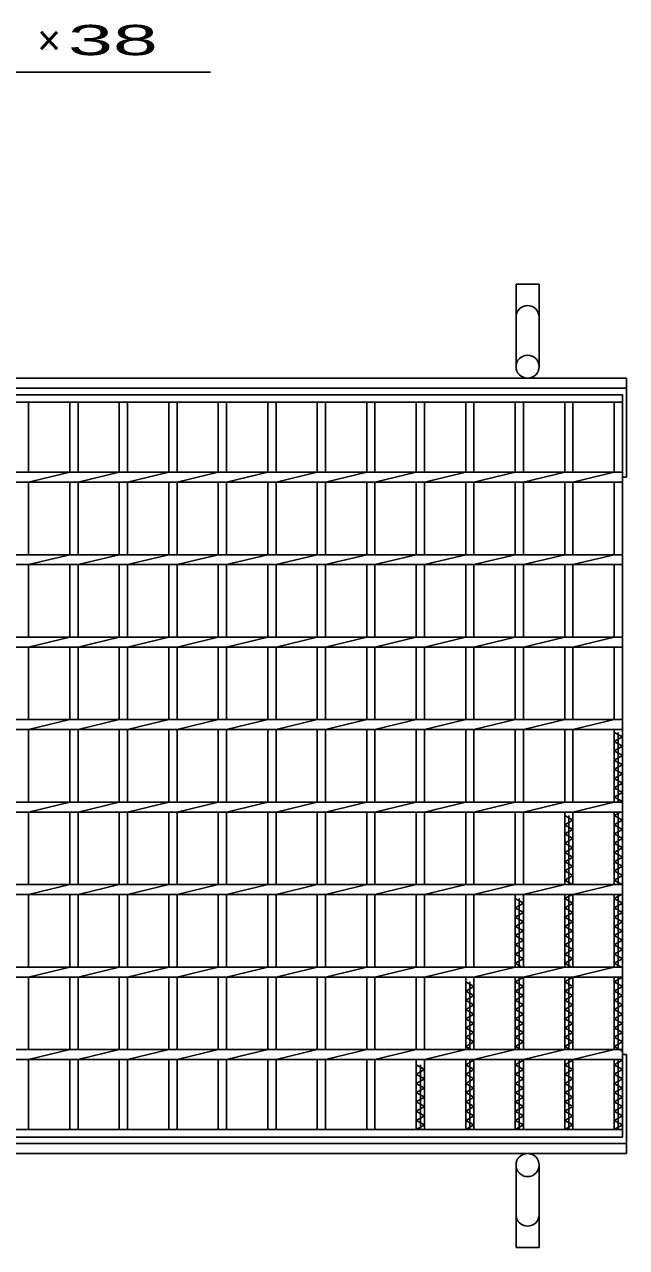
# Model space of a CAD drawing. Units: millimetres, scale not verified. Extents: x -1820 to 1731, y -1282 to 1054.
# Drawn here: x -786 to -422, y -138 to 603 of the extents above; entities that cross this region are included whole.
import ezdxf
from ezdxf.enums import TextEntityAlignment as Align

# ---------------------------------------------------------------- set-up
doc = ezdxf.new("R2010")
doc.units = ezdxf.units.MM
doc.header["$LTSCALE"] = 10
for name, color, linetype, lineweight in [('16', 3, 'Continuous', 25), ('19', 6, 'Continuous', 25), ('22', 4, 'Continuous', 25)]:
    doc.layers.add(name, color=color, linetype=linetype, lineweight=lineweight)
doc.styles.add('ベクトル', font='')
doc.styles.get('ベクトル').set_extended_font_data('ベクトル')

msp = doc.modelspace()

# ---------------------------------------------------------------- linework, layer by layer
at = {"layer": '16'}
for p, q in [((-1419, 379), (-424, 379)), ((-424, 379), (-424, 374.5)), ((-424, 374.5), (-1419, 374.5)), ((-789, 374.5), (-784, 374.5)), ((-784, 332), (-784, 374.5)), ((-759, 332), (-759, 374.5)), ((-759, 374.5), (-754, 374.5)), ((-754, 332), (-754, 374.5)), ((-729, 332), (-729, 374.5)), ((-729, 374.5), (-724, 374.5)), ((-724, 332), (-724, 374.5)), ((-699, 332), (-699, 374.5)), ((-699, 374.5), (-694, 374.5)), ((-694, 332), (-694, 374.5)), ((-669, 332), (-669, 374.5)), ((-669, 374.5), (-664, 374.5)), ((-664, 332), (-664, 374.5)), ((-639, 332), (-639, 374.5)), ((-639, 374.5), (-634, 374.5)), ((-634, 332), (-634, 374.5)), ((-609, 332), (-609, 374.5)), ((-609, 374.5), (-604, 374.5)), ((-604, 332), (-604, 374.5)), ((-579, 332), (-579, 374.5)), ((-579, 374.5), (-574, 374.5)), ((-574, 332), (-574, 374.5)), ((-549, 332), (-549, 374.5)), ((-549, 374.5), (-544, 374.5)), ((-544, 332), (-544, 374.5)), ((-519, 332), (-519, 374.5)), ((-519, 374.5), (-514, 374.5)), ((-514, 332), (-514, 374.5)), ((-489, 332), (-489, 374.5)), ((-489, 374.5), (-484, 374.5)), ((-484, 332), (-484, 374.5)), ((-459, 332), (-459, 374.5)), ((-459, 374.5), (-454, 374.5)), ((-454, 332), (-454, 374.5)), ((-429, 332), (-429, 374.5)), ((-429, 374.5), (-424, 374.5)), ((-424, -66.5), (-424, 374.5)), ((-1419, 332), (-424, 332)), ((-784, 326), (-759, 332)), ((-754, 326), (-729, 332)), ((-724, 326), (-699, 332)), ((-694, 326), (-669, 332)), ((-664, 326), (-639, 332)), ((-634, 326), (-609, 332)), ((-604, 326), (-579, 332)), ((-574, 326), (-549, 332)), ((-544, 326), (-519, 332)), ((-514, 326), (-489, 332)), ((-484, 326), (-459, 332)), ((-454, 326), (-429, 332)), ((-424, 326), (-424, 332)), ((-1419, 326), (-424, 326)), ((-784, 282), (-784, 326)), ((-759, 282), (-759, 326)), ((-754, 282), (-754, 326)), ((-729, 282), (-729, 326)), ((-724, 282), (-724, 326)), ((-699, 282), (-699, 326)), ((-694, 282), (-694, 326)), ((-669, 282), (-669, 326)), ((-664, 282), (-664, 326)), ((-639, 282), (-639, 326)), ((-634, 282), (-634, 326)), ((-609, 282), (-609, 326)), ((-604, 282), (-604, 326)), ((-579, 282), (-579, 326)), ((-574, 282), (-574, 326)), ((-549, 282), (-549, 326)), ((-544, 282), (-544, 326)), ((-519, 282), (-519, 326)), ((-514, 282), (-514, 326)), ((-489, 282), (-489, 326)), ((-484, 282), (-484, 326)), ((-459, 282), (-459, 326)), ((-454, 282), (-454, 326)), ((-429, 282), (-429, 326)), ((-1419, 282), (-424, 282)), ((-784, 276), (-759, 282)), ((-754, 276), (-729, 282)), ((-724, 276), (-699, 282)), ((-694, 276), (-669, 282)), ((-664, 276), (-639, 282)), ((-634, 276), (-609, 282)), ((-604, 276), (-579, 282)), ((-574, 276), (-549, 282)), ((-544, 276), (-519, 282)), ((-514, 276), (-489, 282)), ((-484, 276), (-459, 282)), ((-454, 276), (-429, 282)), ((-424, 276), (-424, 282)), ((-1419, 276), (-424, 276)), ((-784, 232), (-784, 276)), ((-759, 232), (-759, 276)), ((-754, 232), (-754, 276)), ((-729, 232), (-729, 276)), ((-724, 232), (-724, 276)), ((-699, 232), (-699, 276)), ((-694, 232), (-694, 276)), ((-669, 232), (-669, 276)), ((-664, 232), (-664, 276)), ((-639, 232), (-639, 276)), ((-634, 232), (-634, 276)), ((-609, 232), (-609, 276)), ((-604, 232), (-604, 276)), ((-579, 232), (-579, 276)), ((-574, 232), (-574, 276)), ((-549, 232), (-549, 276)), ((-544, 232), (-544, 276)), ((-519, 232), (-519, 276)), ((-514, 232), (-514, 276)), ((-489, 232), (-489, 276)), ((-484, 232), (-484, 276)), ((-459, 232), (-459, 276)), ((-454, 232), (-454, 276)), ((-429, 232), (-429, 276)), ((-1419, 232), (-424, 232)), ((-784, 226), (-759, 232)), ((-754, 226), (-729, 232)), ((-724, 226), (-699, 232)), ((-694, 226), (-669, 232)), ((-664, 226), (-639, 232)), ((-634, 226), (-609, 232)), ((-604, 226), (-579, 232)), ((-574, 226), (-549, 232)), ((-544, 226), (-519, 232)), ((-514, 226), (-489, 232)), ((-484, 226), (-459, 232)), ((-454, 226), (-429, 232)), ((-424, 226), (-424, 232)), ((-1419, 226), (-424, 226)), ((-784, 182), (-784, 226)), ((-759, 182), (-759, 226)), ((-754, 182), (-754, 226)), ((-729, 182), (-729, 226)), ((-724, 182), (-724, 226)), ((-699, 182), (-699, 226)), ((-694, 182), (-694, 226)), ((-669, 182), (-669, 226)), ((-664, 182), (-664, 226)), ((-639, 182), (-639, 226)), ((-634, 182), (-634, 226)), ((-609, 182), (-609, 226)), ((-604, 182), (-604, 226)), ((-579, 182), (-579, 226)), ((-574, 182), (-574, 226)), ((-549, 182), (-549, 226)), ((-544, 182), (-544, 226)), ((-519, 182), (-519, 226)), ((-514, 182), (-514, 226)), ((-489, 182), (-489, 226)), ((-484, 182), (-484, 226)), ((-459, 182), (-459, 226)), ((-454, 182), (-454, 226)), ((-429, 182), (-429, 226)), ((-1419, 182), (-424, 182)), ((-784, 176), (-759, 182)), ((-754, 176), (-729, 182)), ((-724, 176), (-699, 182)), ((-694, 176), (-669, 182)), ((-664, 176), (-639, 182)), ((-634, 176), (-609, 182)), ((-604, 176), (-579, 182)), ((-574, 176), (-549, 182)), ((-544, 176), (-519, 182)), ((-514, 176), (-489, 182)), ((-484, 176), (-459, 182)), ((-454, 176), (-429, 182)), ((-424, 176), (-424, 182)), ((-1419, 176), (-424, 176)), ((-784, 132), (-784, 176)), ((-759, 132), (-759, 176)), ((-754, 132), (-754, 176)), ((-729, 132), (-729, 176)), ((-724, 132), (-724, 176)), ((-699, 132), (-699, 176)), ((-694, 132), (-694, 176)), ((-669, 132), (-669, 176)), ((-664, 132), (-664, 176)), ((-639, 132), (-639, 176)), ((-634, 132), (-634, 176)), ((-609, 132), (-609, 176)), ((-604, 132), (-604, 176)), ((-579, 132), (-579, 176)), ((-574, 132), (-574, 176)), ((-549, 132), (-549, 176)), ((-544, 132), (-544, 176)), ((-519, 132), (-519, 176)), ((-514, 132), (-514, 176)), ((-489, 132), (-489, 176)), ((-484, 132), (-484, 176)), ((-459, 132), (-459, 176)), ((-454, 132), (-454, 176)), ((-429, 132), (-429, 176)), ((-424, 171.5), (-429, 174.3)), ((-429, 168.7), (-424, 171.5)), ((-426.5, 132), (-426.5, 174.3)), ((-424, 165.9), (-429, 168.7)), ((-429, 163.1), (-424, 165.9)), ((-424, 160.3), (-429, 163.1)), ((-429, 157.5), (-424, 160.3)), ((-424, 154.7), (-429, 157.5)), ((-429, 151.9), (-424, 154.7)), ((-424, 149.1), (-429, 151.9)), ((-429, 146.3), (-424, 149.1)), ((-424, 143.5), (-429, 146.3)), ((-429, 140.7), (-424, 143.5)), ((-424, 137.9), (-429, 140.7)), ((-429, 135.1), (-424, 137.9)), ((-424, 132.3), (-429, 135.1)), ((-1419, 132), (-424, 132)), ((-784, 126), (-759, 132)), ((-754, 126), (-729, 132)), ((-724, 126), (-699, 132)), ((-694, 126), (-669, 132)), ((-664, 126), (-639, 132)), ((-634, 126), (-609, 132)), ((-604, 126), (-579, 132)), ((-574, 126), (-549, 132)), ((-544, 126), (-519, 132)), ((-514, 126), (-489, 132)), ((-484, 126), (-459, 132)), ((-454, 126), (-429, 132)), ((-424.54, 132), (-424, 132.3)), ((-424, 126), (-424, 132)), ((-1419, 126), (-424, 126)), ((-784, 82), (-784, 126)), ((-759, 82), (-759, 126)), ((-754, 82), (-754, 126)), ((-729, 82), (-729, 126)), ((-724, 82), (-724, 126)), ((-699, 82), (-699, 126)), ((-694, 82), (-694, 126)), ((-669, 82), (-669, 126)), ((-664, 82), (-664, 126)), ((-639, 82), (-639, 126)), ((-634, 82), (-634, 126)), ((-609, 82), (-609, 126)), ((-604, 82), (-604, 126)), ((-579, 82), (-579, 126)), ((-574, 82), (-574, 126)), ((-549, 82), (-549, 126)), ((-544, 82), (-544, 126)), ((-519, 82), (-519, 126)), ((-514, 82), (-514, 126)), ((-489, 82), (-489, 126)), ((-484, 82), (-484, 126)), ((-459, 82), (-459, 126)), ((-454, 121.1), (-459, 123.9)), ((-459, 118.3), (-454, 121.1)), ((-456.5, 82), (-456.5, 123.9)), ((-454, 82), (-454, 126)), ((-429, 82), (-429, 126)), ((-429, 123.9), (-425.25, 126)), ((-424, 121.1), (-429, 123.9)), ((-429, 118.3), (-424, 121.1)), ((-426.5, 82), (-426.5, 126)), ((-454, 115.5), (-459, 118.3)), ((-459, 112.7), (-454, 115.5)), ((-454, 109.9), (-459, 112.7)), ((-424, 115.5), (-429, 118.3)), ((-429, 112.7), (-424, 115.5)), ((-424, 109.9), (-429, 112.7)), ((-459, 107.1), (-454, 109.9)), ((-454, 104.3), (-459, 107.1)), ((-459, 101.5), (-454, 104.3)), ((-429, 107.1), (-424, 109.9)), ((-424, 104.3), (-429, 107.1)), ((-429, 101.5), (-424, 104.3)), ((-454, 98.7), (-459, 101.5)), ((-459, 95.9), (-454, 98.7)), ((-424, 98.7), (-429, 101.5)), ((-429, 95.9), (-424, 98.7)), ((-454, 93.1), (-459, 95.9)), ((-459, 90.3), (-454, 93.1)), ((-454, 87.5), (-459, 90.3)), ((-424, 93.1), (-429, 95.9)), ((-429, 90.3), (-424, 93.1)), ((-424, 87.5), (-429, 90.3)), ((-1419, 82), (-424, 82)), ((-784, 76), (-759, 82)), ((-754, 76), (-729, 82)), ((-724, 76), (-699, 82)), ((-694, 76), (-669, 82)), ((-664, 76), (-639, 82)), ((-634, 76), (-609, 82)), ((-604, 76), (-579, 82)), ((-574, 76), (-549, 82)), ((-544, 76), (-519, 82)), ((-514, 76), (-489, 82)), ((-484, 76), (-459, 82)), ((-459, 84.7), (-454, 87.5)), ((-454.18, 82), (-459, 84.7)), ((-454, 76), (-429, 82)), ((-429, 84.7), (-424, 87.5)), ((-424, 81.9), (-429, 84.7)), ((-424, 76), (-424, 82)), ((-1419, 76), (-424, 76)), ((-784, 32), (-784, 76)), ((-759, 32), (-759, 76)), ((-754, 32), (-754, 76)), ((-729, 32), (-729, 76)), ((-724, 32), (-724, 76)), ((-699, 32), (-699, 76)), ((-694, 32), (-694, 76)), ((-669, 32), (-669, 76)), ((-664, 32), (-664, 76)), ((-639, 32), (-639, 76)), ((-634, 32), (-634, 76)), ((-609, 32), (-609, 76)), ((-604, 32), (-604, 76)), ((-579, 32), (-579, 76)), ((-574, 32), (-574, 76)), ((-549, 32), (-549, 76)), ((-544, 32), (-544, 76)), ((-519, 32), (-519, 76)), ((-514, 32), (-514, 76)), ((-489, 32), (-489, 76)), ((-484, 32), (-484, 76)), ((-459, 32), (-459, 76)), ((-459, 73.5), (-454.54, 76)), ((-456.5, 32), (-456.5, 76)), ((-454, 32), (-454, 76)), ((-429, 32), (-429, 76)), ((-429, 73.5), (-424.54, 76)), ((-426.5, 32), (-426.5, 76)), ((-484, 70.7), (-489, 73.5)), ((-489, 67.9), (-484, 70.7)), ((-484, 65.1), (-489, 67.9)), ((-486.5, 32), (-486.5, 73.5)), ((-454, 70.7), (-459, 73.5)), ((-459, 67.9), (-454, 70.7)), ((-454, 65.1), (-459, 67.9)), ((-424, 70.7), (-429, 73.5)), ((-429, 67.9), (-424, 70.7)), ((-424, 65.1), (-429, 67.9)), ((-489, 62.3), (-484, 65.1)), ((-484, 59.5), (-489, 62.3)), ((-489, 56.7), (-484, 59.5)), ((-459, 62.3), (-454, 65.1)), ((-454, 59.5), (-459, 62.3)), ((-459, 56.7), (-454, 59.5)), ((-429, 62.3), (-424, 65.1)), ((-424, 59.5), (-429, 62.3)), ((-429, 56.7), (-424, 59.5)), ((-484, 53.9), (-489, 56.7)), ((-489, 51.1), (-484, 53.9)), ((-454, 53.9), (-459, 56.7)), ((-459, 51.1), (-454, 53.9)), ((-424, 53.9), (-429, 56.7)), ((-429, 51.1), (-424, 53.9)), ((-484, 48.3), (-489, 51.1)), ((-489, 45.5), (-484, 48.3)), ((-484, 42.7), (-489, 45.5)), ((-454, 48.3), (-459, 51.1)), ((-459, 45.5), (-454, 48.3)), ((-454, 42.7), (-459, 45.5)), ((-424, 48.3), (-429, 51.1)), ((-429, 45.5), (-424, 48.3)), ((-424, 42.7), (-429, 45.5)), ((-489, 39.9), (-484, 42.7)), ((-484, 37.1), (-489, 39.9)), ((-489, 34.3), (-484, 37.1)), ((-459, 39.9), (-454, 42.7)), ((-454, 37.1), (-459, 39.9)), ((-459, 34.3), (-454, 37.1)), ((-429, 39.9), (-424, 42.7)), ((-424, 37.1), (-429, 39.9)), ((-429, 34.3), (-424, 37.1)), ((-1419, 32), (-424, 32)), ((-784, 26), (-759, 32)), ((-754, 26), (-729, 32)), ((-724, 26), (-699, 32)), ((-694, 26), (-669, 32)), ((-664, 26), (-639, 32)), ((-634, 26), (-609, 32)), ((-604, 26), (-579, 32)), ((-574, 26), (-549, 32)), ((-544, 26), (-519, 32)), ((-514, 26), (-489, 32)), ((-484.89, 32), (-489, 34.3)), ((-484, 26), (-459, 32)), ((-454.89, 32), (-459, 34.3)), ((-454, 26), (-429, 32)), ((-424, 31.5), (-429, 34.3)), ((-424, 26), (-424, 32)), ((-1419, 26), (-424, 26)), ((-784, -18), (-784, 26)), ((-759, -18), (-759, 26)), ((-754, -18), (-754, 26)), ((-729, -18), (-729, 26)), ((-724, -18), (-724, 26)), ((-699, -18), (-699, 26)), ((-694, -18), (-694, 26)), ((-669, -18), (-669, 26)), ((-664, -18), (-664, 26)), ((-639, -18), (-639, 26)), ((-634, -18), (-634, 26)), ((-609, -18), (-609, 26)), ((-604, -18), (-604, 26)), ((-579, -18), (-579, 26)), ((-574, -18), (-574, 26)), ((-549, -18), (-549, 26)), ((-544, -18), (-544, 26)), ((-519, -18), (-519, 26)), ((-514, 20.3), (-519, 23.1)), ((-516.5, -18), (-516.5, 23.1)), ((-514, -18), (-514, 26)), ((-489, -18), (-489, 26)), ((-489, 23.1), (-484, 25.9)), ((-484, 20.3), (-489, 23.1)), ((-486.5, -18), (-486.5, 26)), ((-484, 25.9), (-484.18, 26)), ((-484, -18), (-484, 26)), ((-459, -18), (-459, 26)), ((-459, 23.1), (-454, 25.9)), ((-454, 20.3), (-459, 23.1)), ((-456.5, -18), (-456.5, 26)), ((-454, 25.9), (-454.18, 26)), ((-454, -18), (-454, 26)), ((-429, -18), (-429, 26)), ((-429, 23.1), (-424, 25.9)), ((-424, 20.3), (-429, 23.1)), ((-426.5, -18), (-426.5, 26)), ((-424, 25.9), (-424.18, 26)), ((-519, 17.5), (-514, 20.3)), ((-514, 14.7), (-519, 17.5)), ((-489, 17.5), (-484, 20.3)), ((-484, 14.7), (-489, 17.5)), ((-459, 17.5), (-454, 20.3)), ((-454, 14.7), (-459, 17.5)), ((-429, 17.5), (-424, 20.3)), ((-424, 14.7), (-429, 17.5)), ((-519, 11.9), (-514, 14.7)), ((-514, 9.1), (-519, 11.9)), ((-519, 6.3), (-514, 9.1)), ((-489, 11.9), (-484, 14.7)), ((-484, 9.1), (-489, 11.9)), ((-489, 6.3), (-484, 9.1)), ((-459, 11.9), (-454, 14.7)), ((-454, 9.1), (-459, 11.9)), ((-459, 6.3), (-454, 9.1)), ((-429, 11.9), (-424, 14.7)), ((-424, 9.1), (-429, 11.9)), ((-429, 6.3), (-424, 9.1)), ((-514, 3.5), (-519, 6.3)), ((-519, 0.7), (-514, 3.5)), ((-514, -2.1), (-519, 0.7)), ((-484, 3.5), (-489, 6.3)), ((-489, 0.7), (-484, 3.5)), ((-484, -2.1), (-489, 0.7)), ((-454, 3.5), (-459, 6.3)), ((-459, 0.7), (-454, 3.5)), ((-454, -2.1), (-459, 0.7)), ((-424, 3.5), (-429, 6.3)), ((-429, 0.7), (-424, 3.5)), ((-424, -2.1), (-429, 0.7)), ((-519, -4.9), (-514, -2.1)), ((-514, -7.7), (-519, -4.9)), ((-489, -4.9), (-484, -2.1)), ((-484, -7.7), (-489, -4.9)), ((-459, -4.9), (-454, -2.1)), ((-454, -7.7), (-459, -4.9)), ((-429, -4.9), (-424, -2.1)), ((-424, -7.7), (-429, -4.9)), ((-519, -10.5), (-514, -7.7)), ((-514, -13.3), (-519, -10.5)), ((-519, -16.1), (-514, -13.3)), ((-489, -10.5), (-484, -7.7)), ((-484, -13.3), (-489, -10.5)), ((-489, -16.1), (-484, -13.3)), ((-459, -10.5), (-454, -7.7)), ((-454, -13.3), (-459, -10.5)), ((-459, -16.1), (-454, -13.3)), ((-429, -10.5), (-424, -7.7)), ((-424, -13.3), (-429, -10.5)), ((-429, -16.1), (-424, -13.3)), ((-1419, -18), (-424, -18)), ((-784, -24), (-759, -18)), ((-754, -24), (-729, -18)), ((-724, -24), (-699, -18)), ((-694, -24), (-669, -18)), ((-664, -24), (-639, -18)), ((-634, -24), (-609, -18)), ((-604, -24), (-579, -18)), ((-574, -24), (-549, -18)), ((-544, -24), (-519, -18)), ((-515.61, -18), (-519, -16.1)), ((-514, -24), (-489, -18)), ((-485.61, -18), (-489, -16.1)), ((-484, -24), (-459, -18)), ((-455.61, -18), (-459, -16.1)), ((-454, -24), (-429, -18)), ((-424, -18.9), (-429, -16.1)), ((-424, -24), (-424, -18)), ((-1419, -24), (-424, -24)), ((-784, -66.5), (-784, -24)), ((-759, -66.5), (-759, -24)), ((-754, -66.5), (-754, -24)), ((-729, -66.5), (-729, -24)), ((-724, -66.5), (-724, -24)), ((-699, -66.5), (-699, -24)), ((-694, -66.5), (-694, -24)), ((-669, -66.5), (-669, -24)), ((-664, -66.5), (-664, -24)), ((-639, -66.5), (-639, -24)), ((-634, -66.5), (-634, -24)), ((-609, -66.5), (-609, -24)), ((-604, -66.5), (-604, -24)), ((-579, -66.5), (-579, -24)), ((-574, -66.5), (-574, -24)), ((-549, -66.5), (-549, -24)), ((-544, -30.1), (-549, -27.3)), ((-546.5, -66.5), (-546.5, -27.3)), ((-544, -66.5), (-544, -24)), ((-519, -66.5), (-519, -24)), ((-519, -27.3), (-514, -24.5)), ((-514, -30.1), (-519, -27.3)), ((-516.5, -66.5), (-516.5, -24)), ((-514, -24.5), (-514.89, -24)), ((-514, -66.5), (-514, -24)), ((-489, -66.5), (-489, -24)), ((-489, -27.3), (-484, -24.5)), ((-484, -30.1), (-489, -27.3)), ((-486.5, -66.5), (-486.5, -24)), ((-484, -24.5), (-484.89, -24)), ((-484, -66.5), (-484, -24)), ((-459, -66.5), (-459, -24)), ((-459, -27.3), (-454, -24.5)), ((-454, -30.1), (-459, -27.3)), ((-456.5, -66.5), (-456.5, -24)), ((-454, -24.5), (-454.89, -24)), ((-454, -66.5), (-454, -24)), ((-429, -66.5), (-429, -24)), ((-429, -27.3), (-424, -24.5)), ((-424, -30.1), (-429, -27.3)), ((-426.5, -66.5), (-426.5, -24)), ((-424, -24.5), (-424.89, -24)), ((-549, -32.9), (-544, -30.1)), ((-544, -35.7), (-549, -32.9)), ((-549, -38.5), (-544, -35.7)), ((-519, -32.9), (-514, -30.1)), ((-514, -35.7), (-519, -32.9)), ((-519, -38.5), (-514, -35.7)), ((-489, -32.9), (-484, -30.1)), ((-484, -35.7), (-489, -32.9)), ((-489, -38.5), (-484, -35.7)), ((-459, -32.9), (-454, -30.1)), ((-454, -35.7), (-459, -32.9)), ((-459, -38.5), (-454, -35.7)), ((-429, -32.9), (-424, -30.1)), ((-424, -35.7), (-429, -32.9)), ((-429, -38.5), (-424, -35.7)), ((-544, -41.3), (-549, -38.5)), ((-549, -44.1), (-544, -41.3)), ((-544, -46.9), (-549, -44.1)), ((-514, -41.3), (-519, -38.5)), ((-519, -44.1), (-514, -41.3)), ((-514, -46.9), (-519, -44.1)), ((-484, -41.3), (-489, -38.5)), ((-489, -44.1), (-484, -41.3)), ((-484, -46.9), (-489, -44.1)), ((-454, -41.3), (-459, -38.5)), ((-459, -44.1), (-454, -41.3)), ((-454, -46.9), (-459, -44.1)), ((-424, -41.3), (-429, -38.5)), ((-429, -44.1), (-424, -41.3)), ((-424, -46.9), (-429, -44.1)), ((-549, -49.7), (-544, -46.9)), ((-544, -52.5), (-549, -49.7)), ((-519, -49.7), (-514, -46.9)), ((-514, -52.5), (-519, -49.7)), ((-489, -49.7), (-484, -46.9)), ((-484, -52.5), (-489, -49.7)), ((-459, -49.7), (-454, -46.9)), ((-454, -52.5), (-459, -49.7)), ((-429, -49.7), (-424, -46.9)), ((-424, -52.5), (-429, -49.7)), ((-549, -55.3), (-544, -52.5)), ((-544, -58.1), (-549, -55.3)), ((-549, -60.9), (-544, -58.1)), ((-519, -55.3), (-514, -52.5)), ((-514, -58.1), (-519, -55.3)), ((-519, -60.9), (-514, -58.1)), ((-489, -55.3), (-484, -52.5)), ((-484, -58.1), (-489, -55.3)), ((-489, -60.9), (-484, -58.1)), ((-459, -55.3), (-454, -52.5)), ((-454, -58.1), (-459, -55.3)), ((-459, -60.9), (-454, -58.1)), ((-429, -55.3), (-424, -52.5)), ((-424, -58.1), (-429, -55.3)), ((-429, -60.9), (-424, -58.1)), ((-1419, -66.5), (-424, -66.5)), ((-789, -66.5), (-784, -66.5)), ((-759, -66.5), (-754, -66.5)), ((-729, -66.5), (-724, -66.5)), ((-699, -66.5), (-694, -66.5)), ((-669, -66.5), (-664, -66.5)), ((-639, -66.5), (-634, -66.5)), ((-609, -66.5), (-604, -66.5)), ((-579, -66.5), (-574, -66.5)), ((-544, -63.7), (-549, -60.9)), ((-549, -66.5), (-544, -63.7)), ((-549, -66.5), (-544, -66.5)), ((-514, -63.7), (-519, -60.9)), ((-519, -66.5), (-514, -63.7)), ((-519, -66.5), (-514, -66.5)), ((-484, -63.7), (-489, -60.9)), ((-489, -66.5), (-484, -63.7)), ((-489, -66.5), (-484, -66.5)), ((-454, -63.7), (-459, -60.9)), ((-459, -66.5), (-454, -63.7)), ((-459, -66.5), (-454, -66.5)), ((-424, -63.7), (-429, -60.9)), ((-429, -66.5), (-424, -63.7)), ((-429, -66.5), (-424, -66.5)), ((-424, -66.5), (-424, -71)), ((-424, -71), (-1419, -71))]:
    msp.add_line(p, q, dxfattribs=at)
at = {"layer": '19'}
for p, q in [((-488.5, 396), (-488.5, 446)), ((-488.5, 446), (-474.5, 446)), ((-474.5, 446), (-474.5, 396)), ((-1421.5, 389), (-421.5, 389)), ((-421.5, 329), (-421.5, 389)), ((-1421.5, 383), (-421.5, 383)), ((-424, 329), (-421.5, 329)), ((-424, -21), (-421.5, -21)), ((-421.5, -81), (-421.5, -21)), ((-1421.5, -75), (-421.5, -75)), ((-1421.5, -81), (-421.5, -81)), ((-488.5, -88), (-488.5, -138)), ((-474.5, -138), (-474.5, -88)), ((-488.5, -138), (-474.5, -138))]:
    msp.add_line(p, q, dxfattribs=at)
for centre in [(-481.5, 396), (-481.5, -88)]:
    msp.add_circle(centre, 7, dxfattribs=at)
for centre, start, end in [((-481.5, 426), 0, 180), ((-481.5, -118), 180, 0)]:
    msp.add_arc(centre, 7, start, end, dxfattribs=at)
at = {"layer": '22'}
msp.add_line((-1093.75, 574.5), (-673.75, 574.5), dxfattribs=at)

# ---------------------------------------------------------------- texts
at = {"layer": '22', "color": 2, "style": 'ベクトル', "width": 2}
msp.add_text(' 38 ', height=18.33, dxfattribs=at).set_placement((-773.75, 594), align=Align.MIDDLE_LEFT)
at = {"layer": '22', "color": 2, "style": 'ベクトル'}
msp.add_text('×', height=18.33, dxfattribs=at).set_placement((-778.75, 594), align=Align.MIDDLE_LEFT)

doc.saveas('drawing.dxf')
